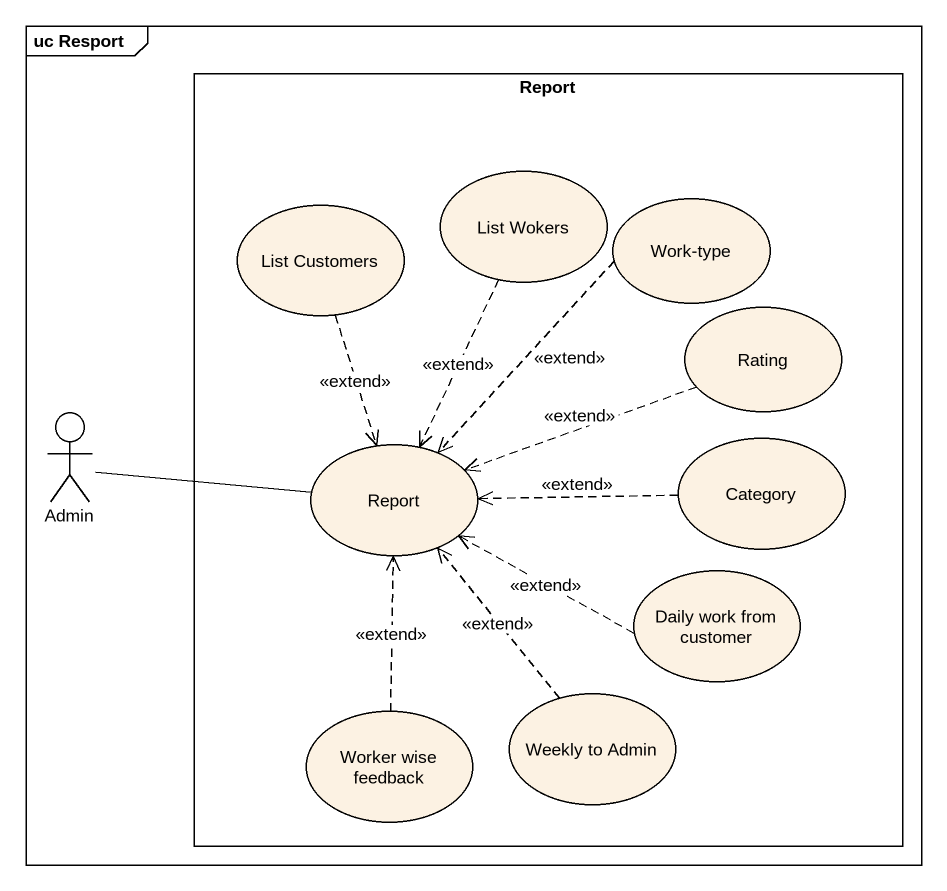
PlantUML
@startuml
mainframe uc Resport
rectangle Report {
  usecase "List Wokers" as List_Wokers
  usecase "Work-type" as Work_type
  usecase "List Customers" as List_Customers
  usecase Rating
  usecase "Report" as Report_2
  usecase Category
  usecase "Daily work from customer" as Daily_work_from_customer
  usecase "Weekly to Admin" as Weekly_to_Admin
  usecase "Worker wise feedback" as Worker_wise_feedback
}
actor Admin
List_Wokers ..> Report_2 : <<extend>>
Work_type ..> Report_2 : <<extend>>
List_Customers ..> Report_2 : <<extend>>
Rating .left.> Report_2 : <<extend>>
Admin -right- Report_2
Category .left.> Report_2 : <<extend>>
Daily_work_from_customer .left.> Report_2 : <<extend>>
Weekly_to_Admin .up.> Report_2 : <<extend>>
Worker_wise_feedback .up.> Report_2 : <<extend>>
@enduml
